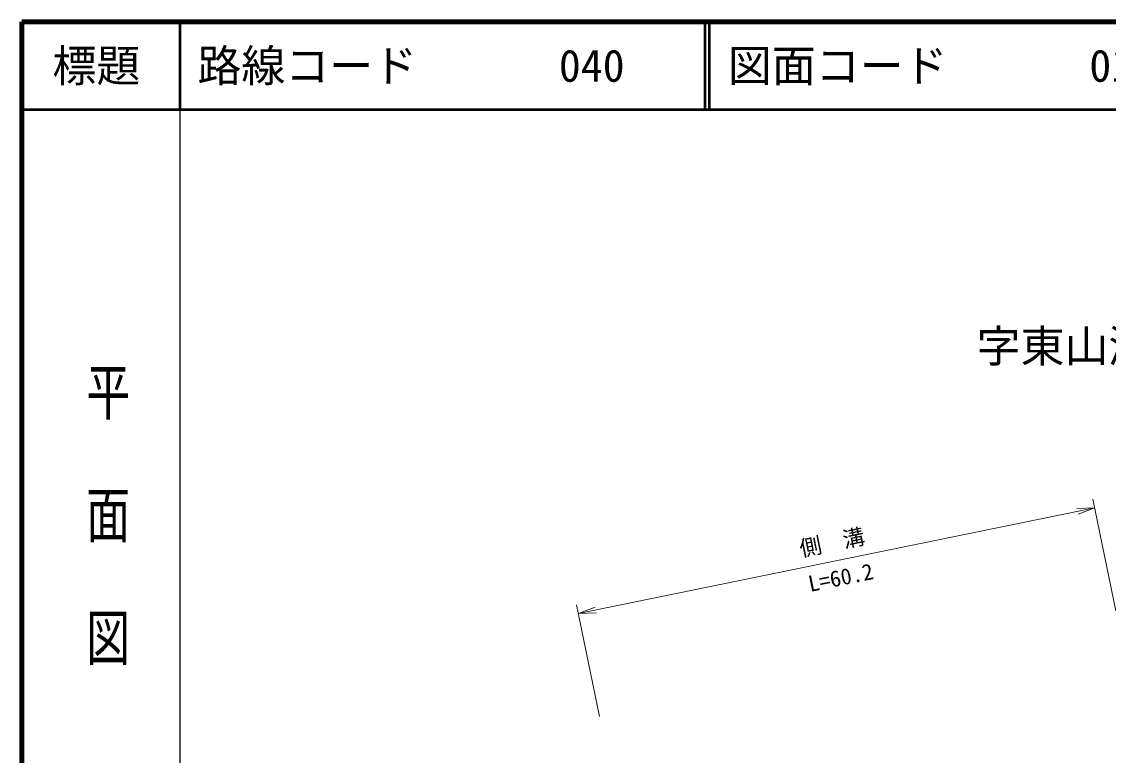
# Model space of a CAD drawing. Units: millimetres, scale not verified. Extents: x 40000 to 680000, y 20000 to 380000.
# Drawn here: x 40000 to 163676, y 296517 to 380000 of the extents above; entities that cross this region are included whole.
import ezdxf
from ezdxf.enums import TextEntityAlignment as Align

# ---------------------------------------------------------------- set-up
doc = ezdxf.new("R2010")
doc.units = ezdxf.units.MM
doc.header["$LTSCALE"] = 1000
doc.layers.add('M-BMK-HTXT', color=7, linetype='Continuous')
doc.layers.add('M-TTL-TXT', color=7, linetype='Continuous')
for name, color, linetype, lineweight in [('M-STR-HTXT', 7, 'Continuous', 13), ('M-TTL', 2, 'Continuous', 140), ('M-TTL-BAND', 7, 'Continuous', 25), ('M-TTL-LINE', 7, 'Continuous', 50)]:
    doc.layers.add(name, color=color, linetype=linetype, lineweight=lineweight)
doc.styles.add('@ＭＳ ゴシック', font='')
doc.styles.add('ＭＳ ゴシック', font='')
doc.styles.get('@ＭＳ ゴシック').set_extended_font_data('@MS Gothic')
doc.styles.get('ＭＳ ゴシック').set_extended_font_data('MS Gothic')

# ---------------------------------------------------------------- blocks, each defined once
blk = doc.blocks.new('open_arrow')
at = {"color": 0, "linetype": 'Continuous', "lineweight": -2}
blk.add_lwpolyline([(7.5, 1.25), (0, 0), (7.5, -1.25)], dxfattribs=at)

msp = doc.modelspace()

# ---------------------------------------------------------------- linework, layer by layer
at = {"layer": 'M-STR-HTXT'}
for p, q in [((164533, 312960), (161933, 325662)), ((103363, 312650), (162133, 324682)), ((105763, 300929), (103162, 313630))]:
    msp.add_line(p, q, dxfattribs=at)
at = {"layer": 'M-TTL'}
for p, q in [((40000, 380000), (40000, 20000)), ((680000, 380000), (40000, 380000))]:
    msp.add_line(p, q, dxfattribs=at)
at = {"layer": 'M-TTL-BAND'}
msp.add_line((58000, 370000), (58000, 20000), dxfattribs=at)
at = {"layer": 'M-TTL-LINE'}
for p, q in [((58000, 380000), (58000, 370000)), ((117750, 380000), (117750, 370000)), ((118250, 380000), (118250, 370000)), ((40000, 370000), (680000, 370000))]:
    msp.add_line(p, q, dxfattribs=at)

# ---------------------------------------------------------------- block references
at = {"layer": 'M-STR-HTXT', "xscale": 267, "yscale": 267}
for p, rotation in [((162133, 324682), 191.6), ((103363, 312650), 11.6)]:
    msp.add_blockref('open_arrow', p, dxfattribs=dict(at, rotation=rotation))

# ---------------------------------------------------------------- texts
at = {"layer": 'M-BMK-HTXT', "style": 'ＭＳ ゴシック'}
msp.add_text('字東山瀬', height=3666, dxfattribs=at).set_placement((158691, 343079), align=Align.MIDDLE_CENTER)
at = {"layer": 'M-STR-HTXT', "style": 'ＭＳ ゴシック'}
msp.add_text('側\u3000溝', height=1833, rotation=11.57, dxfattribs=at).set_placement((132235, 320750), align=Align.MIDDLE_CENTER)
msp.add_text('L=60.2', height=1833, rotation=11.57, dxfattribs=at).set_placement((133513, 315315), align=Align.BOTTOM_CENTER)
at = {"layer": 'M-TTL-BAND', "style": '@ＭＳ ゴシック', "width": 1.4}
msp.add_text('平  面  図', height=3666, rotation=270, dxfattribs=at).set_placement((49777, 306475), align=Align.MIDDLE_RIGHT)
at = {"layer": 'M-TTL-TXT', "style": 'ＭＳ ゴシック'}
msp.add_text('標題', height=3666, dxfattribs=at).set_placement((48500, 375000), align=Align.MIDDLE_CENTER)
for s, p in [('路線コード', (60000, 375000)), ('040', (101142, 375000)), ('図面コード', (120380, 375000)), ('017-00', (161521, 375000))]:
    msp.add_text(s, height=3666, dxfattribs=at).set_placement(p, align=Align.MIDDLE_LEFT)

doc.saveas('drawing.dxf')
